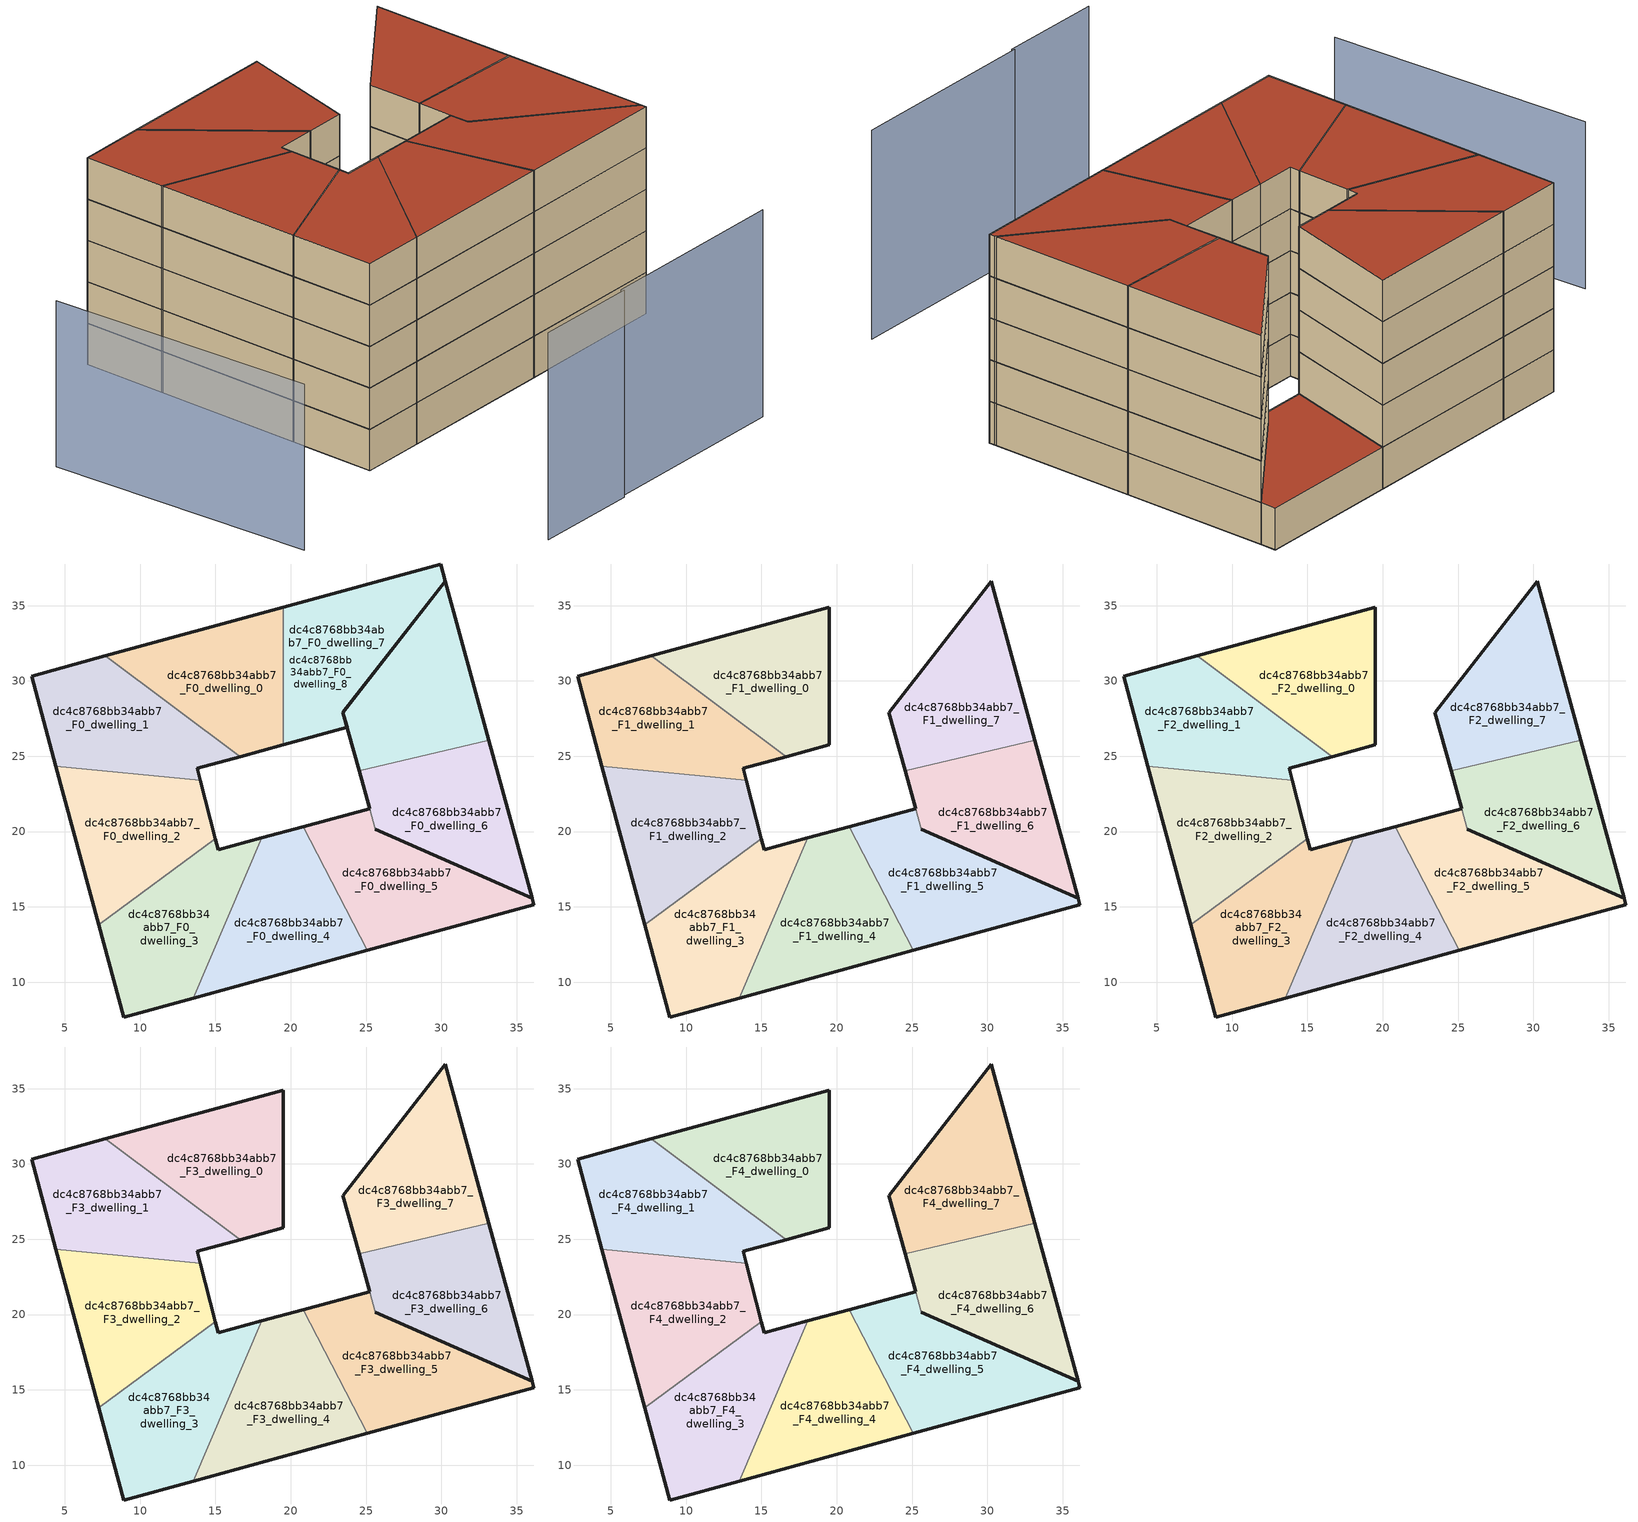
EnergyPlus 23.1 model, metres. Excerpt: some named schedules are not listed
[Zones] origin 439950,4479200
dc4c8768bb34abb7_F0_dwelling_0
 floor ground (EU_floor_Construction): 19.5,25.76 19.5,34.9 7.68,31.66 16.65,24.98 z0
 wall outside (EU_wall_Construction): 19.5,25.76 16.65,24.98 / 7.68,31.66 19.5,34.9 z0:3
 wall to dc4c8768bb34abb7_F0_dwelling_1 (EU_wall_Construction): 16.65,24.98 7.68,31.66 z0:3
 wall to dc4c8768bb34abb7_F0_dwelling_8 (EU_wall_Construction): 19.5,34.9 19.5,25.76 z0:3
dc4c8768bb34abb7_F0_dwelling_1
 floor ground (EU_floor_Construction): 16.65,24.98 7.68,31.66 2.79,30.33 4.41,24.35 14,23.4 13.8,24.2 z0
 wall outside (EU_wall_Construction): 16.65,24.98 13.8,24.2 14,23.4 / 4.41,24.35 2.79,30.33 7.68,31.66 z0:3
 wall to dc4c8768bb34abb7_F0_dwelling_2 (EU_wall_Construction): 14,23.4 4.41,24.35 z0:3
dc4c8768bb34abb7_F0_dwelling_2
 floor ground (EU_floor_Construction): 15,19.53 14,23.4 4.41,24.35 7.25,13.81 z0
 wall outside (EU_wall_Construction): 14,23.4 15,19.53 / 7.25,13.81 4.41,24.35 z0:3
 wall to dc4c8768bb34abb7_F0_dwelling_3 (EU_wall_Construction): 15,19.53 7.25,13.81 z0:3
dc4c8768bb34abb7_F0_dwelling_3
 floor ground (EU_floor_Construction): 13.51,8.95 18.09,19.58 15.19,18.79 15,19.53 7.25,13.81 8.91,7.69 z0
 wall outside (EU_wall_Construction): 15,19.53 15.19,18.79 18.09,19.58 / 13.51,8.95 8.91,7.69 7.25,13.81 z0:3
 wall to dc4c8768bb34abb7_F0_dwelling_4 (EU_wall_Construction): 18.09,19.58 13.51,8.95 z0:3
dc4c8768bb34abb7_F0_dwelling_4
 floor ground (EU_floor_Construction): 25.09,12.11 20.82,20.31 18.09,19.58 13.51,8.95 z0
 wall outside (EU_wall_Construction): 18.09,19.58 20.82,20.31 / 25.09,12.11 13.51,8.95 z0:3
 wall to dc4c8768bb34abb7_F0_dwelling_5 (EU_wall_Construction): 20.82,20.31 25.09,12.11 z0:3
dc4c8768bb34abb7_F0_dwelling_5
 floor ground (EU_floor_Construction): 36.15,15.14 36.03,15.58 25.62,20.16 25.25,21.51 20.82,20.31 25.09,12.11 z0
 wall outside (EU_wall_Construction): 20.82,20.31 25.25,21.51 / 25.62,20.16 36.03,15.58 36.15,15.14 25.09,12.11 z0:3
 wall to dc4c8768bb34abb7_F0_dwelling_6 (EU_wall_Construction): 25.25,21.51 25.62,20.16 z0:3
dc4c8768bb34abb7_F0_dwelling_6
 floor ground (EU_floor_Construction): 36.03,15.58 33.16,26.07 24.55,24.04 25.25,21.51 25.62,20.16 25.63,20.16 z0
 wall outside (EU_wall_Construction): 33.16,26.07 36.03,15.58 25.63,20.16 25.62,20.16 / 25.25,21.51 24.55,24.04 z0:3
 wall to dc4c8768bb34abb7_F0_dwelling_7 (EU_wall_Construction): 24.55,24.04 33.16,26.07 z0:3
dc4c8768bb34abb7_F0_dwelling_7
 floor ground (EU_floor_Construction): 23.75,26.93 23.47,27.93 30.28,36.63 29.97,37.77 19.5,34.9 19.5,25.76 z0; 33.16,26.07 30.28,36.63 23.47,27.93 24.55,24.04 z0
 wall outside (EU_wall_Construction): 24.55,24.04 23.47,27.93 30.28,36.63 33.16,26.07 z0:3
 roof outside (EU_floor_Construction): 29.97,37.77 30.28,36.63 23.47,27.93 23.75,26.93 19.5,25.76 19.5,34.9 z3
dc4c8768bb34abb7_F0_dwelling_8
 floor ground (EU_floor_Construction): 23.75,26.93 23.47,27.93 30.28,36.63 29.97,37.77 19.5,34.9 19.5,25.76 z0; 33.16,26.07 30.28,36.63 23.47,27.93 24.55,24.04 z0
 wall outside (EU_wall_Construction): 19.5,34.9 29.97,37.77 30.28,36.63 23.47,27.93 23.75,26.93 19.5,25.76 z0:3
 roof outside (EU_roof_Construction): 29.97,37.77 30.28,36.63 23.47,27.93 23.75,26.93 19.5,25.76 19.5,34.9 z3; 30.28,36.63 33.16,26.07 24.55,24.04 23.47,27.93 z3
dc4c8768bb34abb7_F1_dwelling_0
 floor to dc4c8768bb34abb7_F0_dwelling_0 (EU_floor_Construction): 19.5,25.76 19.5,34.9 7.68,31.66 16.65,24.98 z3
 wall outside (EU_wall_Construction): 7.68,31.66 19.5,34.9 19.5,25.76 16.65,24.98 z3:6
 wall to dc4c8768bb34abb7_F1_dwelling_1 (EU_wall_Construction): 16.65,24.98 7.68,31.66 z3:6
dc4c8768bb34abb7_F1_dwelling_1
 floor to dc4c8768bb34abb7_F0_dwelling_1 (EU_floor_Construction): 16.65,24.98 7.68,31.66 2.79,30.33 4.41,24.35 14,23.4 13.8,24.2 z3
 wall outside (EU_wall_Construction): 16.65,24.98 13.8,24.2 14,23.4 / 4.41,24.35 2.79,30.33 7.68,31.66 z3:6
 wall to dc4c8768bb34abb7_F1_dwelling_2 (EU_wall_Construction): 14,23.4 4.41,24.35 z3:6
dc4c8768bb34abb7_F1_dwelling_2
 floor to dc4c8768bb34abb7_F0_dwelling_2 (EU_floor_Construction): 15,19.53 14,23.4 4.41,24.35 7.25,13.81 z3
 wall outside (EU_wall_Construction): 14,23.4 15,19.53 / 7.25,13.81 4.41,24.35 z3:6
 wall to dc4c8768bb34abb7_F1_dwelling_3 (EU_wall_Construction): 15,19.53 7.25,13.81 z3:6
dc4c8768bb34abb7_F1_dwelling_3
 floor to dc4c8768bb34abb7_F0_dwelling_3 (EU_floor_Construction): 13.51,8.95 18.09,19.58 15.19,18.79 15,19.53 7.25,13.81 8.91,7.69 z3
 wall outside (EU_wall_Construction): 15,19.53 15.19,18.79 18.09,19.58 / 13.51,8.95 8.91,7.69 7.25,13.81 z3:6
 wall to dc4c8768bb34abb7_F1_dwelling_4 (EU_wall_Construction): 18.09,19.58 13.51,8.95 z3:6
dc4c8768bb34abb7_F1_dwelling_4
 floor to dc4c8768bb34abb7_F0_dwelling_4 (EU_floor_Construction): 25.09,12.11 20.82,20.31 18.09,19.58 13.51,8.95 z3
 wall outside (EU_wall_Construction): 18.09,19.58 20.82,20.31 / 25.09,12.11 13.51,8.95 z3:6
 wall to dc4c8768bb34abb7_F1_dwelling_5 (EU_wall_Construction): 20.82,20.31 25.09,12.11 z3:6
dc4c8768bb34abb7_F1_dwelling_5
 floor to dc4c8768bb34abb7_F0_dwelling_5 (EU_floor_Construction): 36.15,15.14 36.03,15.58 25.62,20.16 25.25,21.51 20.82,20.31 25.09,12.11 z3
 wall outside (EU_wall_Construction): 20.82,20.31 25.25,21.51 / 25.62,20.16 36.03,15.58 36.15,15.14 25.09,12.11 z3:6
 wall to dc4c8768bb34abb7_F1_dwelling_6 (EU_wall_Construction): 25.25,21.51 25.62,20.16 z3:6
dc4c8768bb34abb7_F1_dwelling_6
 floor to dc4c8768bb34abb7_F0_dwelling_6 (EU_floor_Construction): 36.03,15.58 33.16,26.07 24.55,24.04 25.25,21.51 25.62,20.16 25.63,20.16 z3
 wall outside (EU_wall_Construction): 33.16,26.07 36.03,15.58 25.63,20.16 25.62,20.16 / 25.25,21.51 24.55,24.04 z3:6
 wall to dc4c8768bb34abb7_F1_dwelling_7 (EU_wall_Construction): 24.55,24.04 33.16,26.07 z3:6
dc4c8768bb34abb7_F1_dwelling_7
 floor to dc4c8768bb34abb7_F0_dwelling_7 (EU_floor_Construction): 33.16,26.07 30.28,36.63 23.47,27.93 24.55,24.04 z3
 wall outside (EU_wall_Construction): 24.55,24.04 23.47,27.93 30.28,36.63 33.16,26.07 z3:6
dc4c8768bb34abb7_F2_dwelling_0
 floor to dc4c8768bb34abb7_F1_dwelling_0 (EU_floor_Construction): 19.5,25.76 19.5,34.9 7.68,31.66 16.65,24.98 z6
 wall outside (EU_wall_Construction): 7.68,31.66 19.5,34.9 19.5,25.76 16.65,24.98 z6:9
 wall to dc4c8768bb34abb7_F2_dwelling_1 (EU_wall_Construction): 16.65,24.98 7.68,31.66 z6:9
dc4c8768bb34abb7_F2_dwelling_1
 floor to dc4c8768bb34abb7_F1_dwelling_1 (EU_floor_Construction): 16.65,24.98 7.68,31.66 2.79,30.33 4.41,24.35 14,23.4 13.8,24.2 z6
 wall outside (EU_wall_Construction): 16.65,24.98 13.8,24.2 14,23.4 / 4.41,24.35 2.79,30.33 7.68,31.66 z6:9
 wall to dc4c8768bb34abb7_F2_dwelling_2 (EU_wall_Construction): 14,23.4 4.41,24.35 z6:9
dc4c8768bb34abb7_F2_dwelling_2
 floor to dc4c8768bb34abb7_F1_dwelling_2 (EU_floor_Construction): 15,19.53 14,23.4 4.41,24.35 7.25,13.81 z6
 wall outside (EU_wall_Construction): 14,23.4 15,19.53 / 7.25,13.81 4.41,24.35 z6:9
 wall to dc4c8768bb34abb7_F2_dwelling_3 (EU_wall_Construction): 15,19.53 7.25,13.81 z6:9
dc4c8768bb34abb7_F2_dwelling_3
 floor to dc4c8768bb34abb7_F1_dwelling_3 (EU_floor_Construction): 13.51,8.95 18.09,19.58 15.19,18.79 15,19.53 7.25,13.81 8.91,7.69 z6
 wall outside (EU_wall_Construction): 15,19.53 15.19,18.79 18.09,19.58 / 13.51,8.95 8.91,7.69 7.25,13.81 z6:9
 wall to dc4c8768bb34abb7_F2_dwelling_4 (EU_wall_Construction): 18.09,19.58 13.51,8.95 z6:9
dc4c8768bb34abb7_F2_dwelling_4
 floor to dc4c8768bb34abb7_F1_dwelling_4 (EU_floor_Construction): 25.09,12.11 20.82,20.31 18.09,19.58 13.51,8.95 z6
 wall outside (EU_wall_Construction): 18.09,19.58 20.82,20.31 / 25.09,12.11 13.51,8.95 z6:9
 wall to dc4c8768bb34abb7_F2_dwelling_5 (EU_wall_Construction): 20.82,20.31 25.09,12.11 z6:9
dc4c8768bb34abb7_F2_dwelling_5
 floor to dc4c8768bb34abb7_F1_dwelling_5 (EU_floor_Construction): 36.15,15.14 36.03,15.58 25.62,20.16 25.25,21.51 20.82,20.31 25.09,12.11 z6
 wall outside (EU_wall_Construction): 20.82,20.31 25.25,21.51 / 25.62,20.16 36.03,15.58 36.15,15.14 25.09,12.11 z6:9
 wall to dc4c8768bb34abb7_F2_dwelling_6 (EU_wall_Construction): 25.25,21.51 25.62,20.16 z6:9
dc4c8768bb34abb7_F2_dwelling_6
 floor to dc4c8768bb34abb7_F1_dwelling_6 (EU_floor_Construction): 36.03,15.58 33.16,26.07 24.55,24.04 25.25,21.51 25.62,20.16 25.63,20.16 z6
 wall outside (EU_wall_Construction): 33.16,26.07 36.03,15.58 25.63,20.16 25.62,20.16 / 25.25,21.51 24.55,24.04 z6:9
 wall to dc4c8768bb34abb7_F2_dwelling_7 (EU_wall_Construction): 24.55,24.04 33.16,26.07 z6:9
dc4c8768bb34abb7_F2_dwelling_7
 floor to dc4c8768bb34abb7_F1_dwelling_7 (EU_floor_Construction): 33.16,26.07 30.28,36.63 23.47,27.93 24.55,24.04 z6
 wall outside (EU_wall_Construction): 24.55,24.04 23.47,27.93 30.28,36.63 33.16,26.07 z6:9
dc4c8768bb34abb7_F3_dwelling_0
 floor to dc4c8768bb34abb7_F2_dwelling_0 (EU_floor_Construction): 19.5,25.76 19.5,34.9 7.68,31.66 16.65,24.98 z9
 wall outside (EU_wall_Construction): 7.68,31.66 19.5,34.9 19.5,25.76 16.65,24.98 z9:12
 wall to dc4c8768bb34abb7_F3_dwelling_1 (EU_wall_Construction): 16.65,24.98 7.68,31.66 z9:12
dc4c8768bb34abb7_F3_dwelling_1
 floor to dc4c8768bb34abb7_F2_dwelling_1 (EU_floor_Construction): 16.65,24.98 7.68,31.66 2.79,30.33 4.41,24.35 14,23.4 13.8,24.2 z9
 wall outside (EU_wall_Construction): 16.65,24.98 13.8,24.2 14,23.4 / 4.41,24.35 2.79,30.33 7.68,31.66 z9:12
 wall to dc4c8768bb34abb7_F3_dwelling_2 (EU_wall_Construction): 14,23.4 4.41,24.35 z9:12
dc4c8768bb34abb7_F3_dwelling_2
 floor to dc4c8768bb34abb7_F2_dwelling_2 (EU_floor_Construction): 15,19.53 14,23.4 4.41,24.35 7.25,13.81 z9
 wall outside (EU_wall_Construction): 14,23.4 15,19.53 / 7.25,13.81 4.41,24.35 z9:12
 wall to dc4c8768bb34abb7_F3_dwelling_3 (EU_wall_Construction): 15,19.53 7.25,13.81 z9:12
dc4c8768bb34abb7_F3_dwelling_3
 floor to dc4c8768bb34abb7_F2_dwelling_3 (EU_floor_Construction): 13.51,8.95 18.09,19.58 15.19,18.79 15,19.53 7.25,13.81 8.91,7.69 z9
 wall outside (EU_wall_Construction): 15,19.53 15.19,18.79 18.09,19.58 / 13.51,8.95 8.91,7.69 7.25,13.81 z9:12
 wall to dc4c8768bb34abb7_F3_dwelling_4 (EU_wall_Construction): 18.09,19.58 13.51,8.95 z9:12
dc4c8768bb34abb7_F3_dwelling_4
 floor to dc4c8768bb34abb7_F2_dwelling_4 (EU_floor_Construction): 25.09,12.11 20.82,20.31 18.09,19.58 13.51,8.95 z9
 wall outside (EU_wall_Construction): 18.09,19.58 20.82,20.31 / 25.09,12.11 13.51,8.95 z9:12
 wall to dc4c8768bb34abb7_F3_dwelling_5 (EU_wall_Construction): 20.82,20.31 25.09,12.11 z9:12
dc4c8768bb34abb7_F3_dwelling_5
 floor to dc4c8768bb34abb7_F2_dwelling_5 (EU_floor_Construction): 36.15,15.14 36.03,15.58 25.62,20.16 25.25,21.51 20.82,20.31 25.09,12.11 z9
 wall outside (EU_wall_Construction): 20.82,20.31 25.25,21.51 / 25.62,20.16 36.03,15.58 36.15,15.14 25.09,12.11 z9:12
 wall to dc4c8768bb34abb7_F3_dwelling_6 (EU_wall_Construction): 25.25,21.51 25.62,20.16 z9:12
dc4c8768bb34abb7_F3_dwelling_6
 floor to dc4c8768bb34abb7_F2_dwelling_6 (EU_floor_Construction): 36.03,15.58 33.16,26.07 24.55,24.04 25.25,21.51 25.62,20.16 25.63,20.16 z9
 wall outside (EU_wall_Construction): 33.16,26.07 36.03,15.58 25.63,20.16 25.62,20.16 / 25.25,21.51 24.55,24.04 z9:12
 wall to dc4c8768bb34abb7_F3_dwelling_7 (EU_wall_Construction): 24.55,24.04 33.16,26.07 z9:12
dc4c8768bb34abb7_F3_dwelling_7
 floor to dc4c8768bb34abb7_F2_dwelling_7 (EU_floor_Construction): 33.16,26.07 30.28,36.63 23.47,27.93 24.55,24.04 z9
 wall outside (EU_wall_Construction): 24.55,24.04 23.47,27.93 30.28,36.63 33.16,26.07 z9:12
dc4c8768bb34abb7_F4_dwelling_0
 floor to dc4c8768bb34abb7_F3_dwelling_0 (EU_floor_Construction): 19.5,25.76 19.5,34.9 7.68,31.66 16.65,24.98 z12
 wall outside (EU_wall_Construction): 7.68,31.66 19.5,34.9 19.5,25.76 16.65,24.98 z12:15
 wall to dc4c8768bb34abb7_F4_dwelling_1 (EU_wall_Construction): 16.65,24.98 7.68,31.66 z12:15
 roof outside (EU_roof_Construction): 19.5,34.9 19.5,25.76 16.65,24.98 7.68,31.66 z15
dc4c8768bb34abb7_F4_dwelling_1
 floor to dc4c8768bb34abb7_F3_dwelling_1 (EU_floor_Construction): 16.65,24.98 7.68,31.66 2.79,30.33 4.41,24.35 14,23.4 13.8,24.2 z12
 wall outside (EU_wall_Construction): 16.65,24.98 13.8,24.2 14,23.4 / 4.41,24.35 2.79,30.33 7.68,31.66 z12:15
 wall to dc4c8768bb34abb7_F4_dwelling_2 (EU_wall_Construction): 14,23.4 4.41,24.35 z12:15
 roof outside (EU_roof_Construction): 16.65,24.98 13.8,24.2 14,23.4 4.41,24.35 2.79,30.33 7.68,31.66 z15
dc4c8768bb34abb7_F4_dwelling_2
 floor to dc4c8768bb34abb7_F3_dwelling_2 (EU_floor_Construction): 15,19.53 14,23.4 4.41,24.35 7.25,13.81 z12
 wall outside (EU_wall_Construction): 14,23.4 15,19.53 / 7.25,13.81 4.41,24.35 z12:15
 wall to dc4c8768bb34abb7_F4_dwelling_3 (EU_wall_Construction): 15,19.53 7.25,13.81 z12:15
 roof outside (EU_roof_Construction): 14,23.4 15,19.53 7.25,13.81 4.41,24.35 z15
dc4c8768bb34abb7_F4_dwelling_3
 floor to dc4c8768bb34abb7_F3_dwelling_3 (EU_floor_Construction): 13.51,8.95 18.09,19.58 15.19,18.79 15,19.53 7.25,13.81 8.91,7.69 z12
 wall outside (EU_wall_Construction): 15,19.53 15.19,18.79 18.09,19.58 / 13.51,8.95 8.91,7.69 7.25,13.81 z12:15
 wall to dc4c8768bb34abb7_F4_dwelling_4 (EU_wall_Construction): 18.09,19.58 13.51,8.95 z12:15
 roof outside (EU_roof_Construction): 18.09,19.58 13.51,8.95 8.91,7.69 7.25,13.81 15,19.53 15.19,18.79 z15
dc4c8768bb34abb7_F4_dwelling_4
 floor to dc4c8768bb34abb7_F3_dwelling_4 (EU_floor_Construction): 25.09,12.11 20.82,20.31 18.09,19.58 13.51,8.95 z12
 wall outside (EU_wall_Construction): 18.09,19.58 20.82,20.31 / 25.09,12.11 13.51,8.95 z12:15
 wall to dc4c8768bb34abb7_F4_dwelling_5 (EU_wall_Construction): 20.82,20.31 25.09,12.11 z12:15
 roof outside (EU_roof_Construction): 20.82,20.31 25.09,12.11 13.51,8.95 18.09,19.58 z15
dc4c8768bb34abb7_F4_dwelling_5
 floor to dc4c8768bb34abb7_F3_dwelling_5 (EU_floor_Construction): 36.15,15.14 36.03,15.58 25.62,20.16 25.25,21.51 20.82,20.31 25.09,12.11 z12
 wall outside (EU_wall_Construction): 20.82,20.31 25.25,21.51 / 25.62,20.16 36.03,15.58 36.15,15.14 25.09,12.11 z12:15
 wall to dc4c8768bb34abb7_F4_dwelling_6 (EU_wall_Construction): 25.25,21.51 25.62,20.16 z12:15
 roof outside (EU_roof_Construction): 36.03,15.58 36.15,15.14 25.09,12.11 20.82,20.31 25.25,21.51 25.62,20.16 z15
dc4c8768bb34abb7_F4_dwelling_6
 floor to dc4c8768bb34abb7_F3_dwelling_6 (EU_floor_Construction): 36.03,15.58 33.16,26.07 24.55,24.04 25.25,21.51 25.62,20.16 25.63,20.16 z12
 wall outside (EU_wall_Construction): 33.16,26.07 36.03,15.58 25.63,20.16 25.62,20.16 / 25.25,21.51 24.55,24.04 z12:15
 wall to dc4c8768bb34abb7_F4_dwelling_7 (EU_wall_Construction): 24.55,24.04 33.16,26.07 z12:15
 roof outside (EU_roof_Construction): 33.16,26.07 36.03,15.58 25.63,20.16 25.62,20.16 25.25,21.51 24.55,24.04 z15
dc4c8768bb34abb7_F4_dwelling_7
 floor to dc4c8768bb34abb7_F3_dwelling_7 (EU_floor_Construction): 33.16,26.07 30.28,36.63 23.47,27.93 24.55,24.04 z12
 wall outside (EU_wall_Construction): 24.55,24.04 23.47,27.93 30.28,36.63 33.16,26.07 z12:15
 roof outside (EU_roof_Construction): 30.28,36.63 33.16,26.07 24.55,24.04 23.47,27.93 z15
shading: 12.62,-6.8 20.07,-4.83 / 19.94,-4.69 33.84,-0.92 z0:15; -7.12,19.95 -0.95,1.19 z0:12
[Building]
EU S2 Campaign: North Axis=0; Terrain=City; Solar Distribution=FullExterior
[Site:Location]
Madrid: Latitude=40.5; Longitude=-3.5; Time Zone=1; Elevation=609
[SizingPeriod:WeatherFileDays]
AnnualSizingPeriod: Begin Month=1; Begin Day of Month=1; End Month=12; End Day of Month=31; Day of Week for Start Day=Monday; Use Weather File Daylight Saving Period=No; Use Weather File Rain and Snow Indicators=No
[MATERIAL]
EU_InternalMass_Material: Roughness=MediumRough; Thickness=0.1; Conductivity=1; Density=1800; Specific Heat=900; Thermal Absorptance=0.9; Solar Absorptance=0.7; Visible Absorptance=0.7
[MATERIAL:NOMASS] Roughness=MediumRough; Thermal Absorptance=0.9; Solar Absorptance=0.7; Visible Absorptance=0.7
Name | Thermal Resistance
EU_wall_NoMass | 0.609216
EU_roof_NoMass | 0.513268
EU_floor_NoMass | 0.568163
[CONSTRUCTION]
EU_wall_Construction: EU_wall_NoMass
EU_roof_Construction: EU_roof_NoMass
EU_floor_Construction: EU_floor_NoMass
EU_InternalMass_Construction: EU_InternalMass_Material
[ZONE] Type=1; Multiplier=1; Ceiling Height=autocalculate; Floor Area=autocalculate; Part of Total Floor Area=Yes
Name | Volume
dc4c8768bb34abb7_F0_dwelling_0; dc4c8768bb34abb7_F1_dwelling_0; dc4c8768bb34abb7_F2_dwelling_0; dc4c8768bb34abb7_F3_dwelling_0; dc4c8768bb34abb7_F4_dwelling_0 | 201.196
dc4c8768bb34abb7_F0_dwelling_1; dc4c8768bb34abb7_F1_dwelling_1; dc4c8768bb34abb7_F2_dwelling_1; dc4c8768bb34abb7_F3_dwelling_1; dc4c8768bb34abb7_F4_dwelling_1 | 201.17
dc4c8768bb34abb7_F0_dwelling_2; dc4c8768bb34abb7_F1_dwelling_2; dc4c8768bb34abb7_F2_dwelling_2; dc4c8768bb34abb7_F3_dwelling_2; dc4c8768bb34abb7_F4_dwelling_2 | 201.203
dc4c8768bb34abb7_F0_dwelling_3 | 201.179
dc4c8768bb34abb7_F1_dwelling_3; dc4c8768bb34abb7_F2_dwelling_3; dc4c8768bb34abb7_F3_dwelling_3; dc4c8768bb34abb7_F4_dwelling_3 | 201.18
dc4c8768bb34abb7_F0_dwelling_4; dc4c8768bb34abb7_F1_dwelling_4; dc4c8768bb34abb7_F2_dwelling_4; dc4c8768bb34abb7_F3_dwelling_4; dc4c8768bb34abb7_F4_dwelling_4 | 201.173
dc4c8768bb34abb7_F0_dwelling_5; dc4c8768bb34abb7_F1_dwelling_5; dc4c8768bb34abb7_F2_dwelling_5; dc4c8768bb34abb7_F3_dwelling_5; dc4c8768bb34abb7_F4_dwelling_5 | 204.838
dc4c8768bb34abb7_F0_dwelling_6 | 197.553
dc4c8768bb34abb7_F1_dwelling_6; dc4c8768bb34abb7_F2_dwelling_6; dc4c8768bb34abb7_F3_dwelling_6; dc4c8768bb34abb7_F4_dwelling_6 | 197.552
dc4c8768bb34abb7_F0_dwelling_7; dc4c8768bb34abb7_F0_dwelling_8 | 402.376
dc4c8768bb34abb7_F1_dwelling_7; dc4c8768bb34abb7_F2_dwelling_7; dc4c8768bb34abb7_F3_dwelling_7; dc4c8768bb34abb7_F4_dwelling_7 | 198.998
[INTERNALMASS] Construction=EU_InternalMass_Construction
Name | Zone or ZoneList | Surface Area
dc4c8768bb34abb7_F0_dwelling_0_EU_InternalMass | dc4c8768bb34abb7_F0_dwelling_0 | 67.0652
dc4c8768bb34abb7_F0_dwelling_1_EU_InternalMass | dc4c8768bb34abb7_F0_dwelling_1 | 67.0565
dc4c8768bb34abb7_F0_dwelling_2_EU_InternalMass | dc4c8768bb34abb7_F0_dwelling_2 | 67.0677
dc4c8768bb34abb7_F0_dwelling_3_EU_InternalMass | dc4c8768bb34abb7_F0_dwelling_3 | 67.06
dc4c8768bb34abb7_F0_dwelling_4_EU_InternalMass | dc4c8768bb34abb7_F0_dwelling_4 | 67.0576
dc4c8768bb34abb7_F0_dwelling_5_EU_InternalMass | dc4c8768bb34abb7_F0_dwelling_5 | 68.2787
dc4c8768bb34abb7_F0_dwelling_6_EU_InternalMass | dc4c8768bb34abb7_F0_dwelling_6 | 65.8509
dc4c8768bb34abb7_F0_dwelling_7_EU_InternalMass | dc4c8768bb34abb7_F0_dwelling_7 | 66.3322
dc4c8768bb34abb7_F0_dwelling_8_EU_InternalMass | dc4c8768bb34abb7_F0_dwelling_8 | 67.7941
dc4c8768bb34abb7_F1_dwelling_0_EU_InternalMass | dc4c8768bb34abb7_F1_dwelling_0 | 75.4452
dc4c8768bb34abb7_F1_dwelling_1_EU_InternalMass | dc4c8768bb34abb7_F1_dwelling_1 | 75.448
dc4c8768bb34abb7_F1_dwelling_2_EU_InternalMass | dc4c8768bb34abb7_F1_dwelling_2 | 75.4437
dc4c8768bb34abb7_F1_dwelling_3_EU_InternalMass | dc4c8768bb34abb7_F1_dwelling_3 | 75.4461
dc4c8768bb34abb7_F1_dwelling_4_EU_InternalMass | dc4c8768bb34abb7_F1_dwelling_4 | 75.4501
dc4c8768bb34abb7_F1_dwelling_5_EU_InternalMass | dc4c8768bb34abb7_F1_dwelling_5 | 75.4452
dc4c8768bb34abb7_F1_dwelling_6_EU_InternalMass | dc4c8768bb34abb7_F1_dwelling_6 | 75.4405
dc4c8768bb34abb7_F1_dwelling_7_EU_InternalMass | dc4c8768bb34abb7_F1_dwelling_7 | 75.4493
dc4c8768bb34abb7_F2_dwelling_0_EU_InternalMass | dc4c8768bb34abb7_F2_dwelling_0 | 75.4452
dc4c8768bb34abb7_F2_dwelling_1_EU_InternalMass | dc4c8768bb34abb7_F2_dwelling_1 | 75.448
dc4c8768bb34abb7_F2_dwelling_2_EU_InternalMass | dc4c8768bb34abb7_F2_dwelling_2 | 75.4437
dc4c8768bb34abb7_F2_dwelling_3_EU_InternalMass | dc4c8768bb34abb7_F2_dwelling_3 | 75.4461
dc4c8768bb34abb7_F2_dwelling_4_EU_InternalMass | dc4c8768bb34abb7_F2_dwelling_4 | 75.4501
dc4c8768bb34abb7_F2_dwelling_5_EU_InternalMass | dc4c8768bb34abb7_F2_dwelling_5 | 75.4452
dc4c8768bb34abb7_F2_dwelling_6_EU_InternalMass | dc4c8768bb34abb7_F2_dwelling_6 | 75.4405
dc4c8768bb34abb7_F2_dwelling_7_EU_InternalMass | dc4c8768bb34abb7_F2_dwelling_7 | 75.4493
dc4c8768bb34abb7_F3_dwelling_0_EU_InternalMass | dc4c8768bb34abb7_F3_dwelling_0 | 75.4452
dc4c8768bb34abb7_F3_dwelling_1_EU_InternalMass | dc4c8768bb34abb7_F3_dwelling_1 | 75.448
dc4c8768bb34abb7_F3_dwelling_2_EU_InternalMass | dc4c8768bb34abb7_F3_dwelling_2 | 75.4437
dc4c8768bb34abb7_F3_dwelling_3_EU_InternalMass | dc4c8768bb34abb7_F3_dwelling_3 | 75.4461
dc4c8768bb34abb7_F3_dwelling_4_EU_InternalMass | dc4c8768bb34abb7_F3_dwelling_4 | 75.4501
dc4c8768bb34abb7_F3_dwelling_5_EU_InternalMass | dc4c8768bb34abb7_F3_dwelling_5 | 75.4452
dc4c8768bb34abb7_F3_dwelling_6_EU_InternalMass | dc4c8768bb34abb7_F3_dwelling_6 | 75.4405
dc4c8768bb34abb7_F3_dwelling_7_EU_InternalMass | dc4c8768bb34abb7_F3_dwelling_7 | 75.4493
dc4c8768bb34abb7_F4_dwelling_0_EU_InternalMass | dc4c8768bb34abb7_F4_dwelling_0 | 75.4452
dc4c8768bb34abb7_F4_dwelling_1_EU_InternalMass | dc4c8768bb34abb7_F4_dwelling_1 | 75.448
dc4c8768bb34abb7_F4_dwelling_2_EU_InternalMass | dc4c8768bb34abb7_F4_dwelling_2 | 75.4437
dc4c8768bb34abb7_F4_dwelling_3_EU_InternalMass | dc4c8768bb34abb7_F4_dwelling_3 | 75.4461
dc4c8768bb34abb7_F4_dwelling_4_EU_InternalMass | dc4c8768bb34abb7_F4_dwelling_4 | 75.4501
dc4c8768bb34abb7_F4_dwelling_5_EU_InternalMass | dc4c8768bb34abb7_F4_dwelling_5 | 75.4452
dc4c8768bb34abb7_F4_dwelling_6_EU_InternalMass | dc4c8768bb34abb7_F4_dwelling_6 | 75.4405
dc4c8768bb34abb7_F4_dwelling_7_EU_InternalMass | dc4c8768bb34abb7_F4_dwelling_7 | 75.4493
[OTHEREQUIPMENT] Fuel Type=Electricity; Design Level Calculation Method=Watts/Area; Power per Zone Floor Area=1; Fraction Latent=0; Fraction Radiant=0; Fraction Lost=0; Carbon Dioxide Generation Rate=0; EndUse Subcategory=EU_Step8_InternalGains
Name | Zone or ZoneList or Space or SpaceList | Schedule
EU_Step8_InternalGain_dc4c8768bb34abb7_F0_dwelling_0_f000 | dc4c8768bb34abb7_F0_dwelling_0 | EU_Step8_GainSchedule_dc4c8768bb34abb7_F0_dwelling_0_f000
EU_Step8_InternalGain_dc4c8768bb34abb7_F0_dwelling_1_f000 | dc4c8768bb34abb7_F0_dwelling_1 | EU_Step8_GainSchedule_dc4c8768bb34abb7_F0_dwelling_1_f000
EU_Step8_InternalGain_dc4c8768bb34abb7_F0_dwelling_2_f000 | dc4c8768bb34abb7_F0_dwelling_2 | EU_Step8_GainSchedule_dc4c8768bb34abb7_F0_dwelling_2_f000
EU_Step8_InternalGain_dc4c8768bb34abb7_F0_dwelling_3_f000 | dc4c8768bb34abb7_F0_dwelling_3 | EU_Step8_GainSchedule_dc4c8768bb34abb7_F0_dwelling_3_f000
EU_Step8_InternalGain_dc4c8768bb34abb7_F0_dwelling_4_f000 | dc4c8768bb34abb7_F0_dwelling_4 | EU_Step8_GainSchedule_dc4c8768bb34abb7_F0_dwelling_4_f000
EU_Step8_InternalGain_dc4c8768bb34abb7_F0_dwelling_5_f000 | dc4c8768bb34abb7_F0_dwelling_5 | EU_Step8_GainSchedule_dc4c8768bb34abb7_F0_dwelling_5_f000
EU_Step8_InternalGain_dc4c8768bb34abb7_F0_dwelling_6_f000 | dc4c8768bb34abb7_F0_dwelling_6 | EU_Step8_GainSchedule_dc4c8768bb34abb7_F0_dwelling_6_f000
EU_Step8_InternalGain_dc4c8768bb34abb7_F0_dwelling_7_f000 | dc4c8768bb34abb7_F0_dwelling_7 | EU_Step8_GainSchedule_dc4c8768bb34abb7_F0_dwelling_7_f000
EU_Step8_InternalGain_dc4c8768bb34abb7_F0_dwelling_8_f000 | dc4c8768bb34abb7_F0_dwelling_8 | EU_Step8_GainSchedule_dc4c8768bb34abb7_F0_dwelling_8_f000
EU_Step8_InternalGain_dc4c8768bb34abb7_F1_dwelling_0_f000 | dc4c8768bb34abb7_F1_dwelling_0 | EU_Step8_GainSchedule_dc4c8768bb34abb7_F1_dwelling_0_f000
EU_Step8_InternalGain_dc4c8768bb34abb7_F1_dwelling_1_f000 | dc4c8768bb34abb7_F1_dwelling_1 | EU_Step8_GainSchedule_dc4c8768bb34abb7_F1_dwelling_1_f000
EU_Step8_InternalGain_dc4c8768bb34abb7_F1_dwelling_2_f000 | dc4c8768bb34abb7_F1_dwelling_2 | EU_Step8_GainSchedule_dc4c8768bb34abb7_F1_dwelling_2_f000
EU_Step8_InternalGain_dc4c8768bb34abb7_F1_dwelling_3_f000 | dc4c8768bb34abb7_F1_dwelling_3 | EU_Step8_GainSchedule_dc4c8768bb34abb7_F1_dwelling_3_f000
EU_Step8_InternalGain_dc4c8768bb34abb7_F1_dwelling_4_f000 | dc4c8768bb34abb7_F1_dwelling_4 | EU_Step8_GainSchedule_dc4c8768bb34abb7_F1_dwelling_4_f000
EU_Step8_InternalGain_dc4c8768bb34abb7_F1_dwelling_5_f000 | dc4c8768bb34abb7_F1_dwelling_5 | EU_Step8_GainSchedule_dc4c8768bb34abb7_F1_dwelling_5_f000
EU_Step8_InternalGain_dc4c8768bb34abb7_F1_dwelling_6_f000 | dc4c8768bb34abb7_F1_dwelling_6 | EU_Step8_GainSchedule_dc4c8768bb34abb7_F1_dwelling_6_f000
EU_Step8_InternalGain_dc4c8768bb34abb7_F1_dwelling_7_f000 | dc4c8768bb34abb7_F1_dwelling_7 | EU_Step8_GainSchedule_dc4c8768bb34abb7_F1_dwelling_7_f000
EU_Step8_InternalGain_dc4c8768bb34abb7_F2_dwelling_0_f000 | dc4c8768bb34abb7_F2_dwelling_0 | EU_Step8_GainSchedule_dc4c8768bb34abb7_F2_dwelling_0_f000
EU_Step8_InternalGain_dc4c8768bb34abb7_F2_dwelling_1_f000 | dc4c8768bb34abb7_F2_dwelling_1 | EU_Step8_GainSchedule_dc4c8768bb34abb7_F2_dwelling_1_f000
EU_Step8_InternalGain_dc4c8768bb34abb7_F2_dwelling_2_f000 | dc4c8768bb34abb7_F2_dwelling_2 | EU_Step8_GainSchedule_dc4c8768bb34abb7_F2_dwelling_2_f000
EU_Step8_InternalGain_dc4c8768bb34abb7_F2_dwelling_3_f000 | dc4c8768bb34abb7_F2_dwelling_3 | EU_Step8_GainSchedule_dc4c8768bb34abb7_F2_dwelling_3_f000
EU_Step8_InternalGain_dc4c8768bb34abb7_F2_dwelling_4_f000 | dc4c8768bb34abb7_F2_dwelling_4 | EU_Step8_GainSchedule_dc4c8768bb34abb7_F2_dwelling_4_f000
EU_Step8_InternalGain_dc4c8768bb34abb7_F2_dwelling_5_f000 | dc4c8768bb34abb7_F2_dwelling_5 | EU_Step8_GainSchedule_dc4c8768bb34abb7_F2_dwelling_5_f000
EU_Step8_InternalGain_dc4c8768bb34abb7_F2_dwelling_6_f000 | dc4c8768bb34abb7_F2_dwelling_6 | EU_Step8_GainSchedule_dc4c8768bb34abb7_F2_dwelling_6_f000
EU_Step8_InternalGain_dc4c8768bb34abb7_F2_dwelling_7_f000 | dc4c8768bb34abb7_F2_dwelling_7 | EU_Step8_GainSchedule_dc4c8768bb34abb7_F2_dwelling_7_f000
EU_Step8_InternalGain_dc4c8768bb34abb7_F3_dwelling_0_f000 | dc4c8768bb34abb7_F3_dwelling_0 | EU_Step8_GainSchedule_dc4c8768bb34abb7_F3_dwelling_0_f000
EU_Step8_InternalGain_dc4c8768bb34abb7_F3_dwelling_1_f000 | dc4c8768bb34abb7_F3_dwelling_1 | EU_Step8_GainSchedule_dc4c8768bb34abb7_F3_dwelling_1_f000
EU_Step8_InternalGain_dc4c8768bb34abb7_F3_dwelling_2_f000 | dc4c8768bb34abb7_F3_dwelling_2 | EU_Step8_GainSchedule_dc4c8768bb34abb7_F3_dwelling_2_f000
EU_Step8_InternalGain_dc4c8768bb34abb7_F3_dwelling_3_f000 | dc4c8768bb34abb7_F3_dwelling_3 | EU_Step8_GainSchedule_dc4c8768bb34abb7_F3_dwelling_3_f000
EU_Step8_InternalGain_dc4c8768bb34abb7_F3_dwelling_4_f000 | dc4c8768bb34abb7_F3_dwelling_4 | EU_Step8_GainSchedule_dc4c8768bb34abb7_F3_dwelling_4_f000
EU_Step8_InternalGain_dc4c8768bb34abb7_F3_dwelling_5_f000 | dc4c8768bb34abb7_F3_dwelling_5 | EU_Step8_GainSchedule_dc4c8768bb34abb7_F3_dwelling_5_f000
EU_Step8_InternalGain_dc4c8768bb34abb7_F3_dwelling_6_f000 | dc4c8768bb34abb7_F3_dwelling_6 | EU_Step8_GainSchedule_dc4c8768bb34abb7_F3_dwelling_6_f000
EU_Step8_InternalGain_dc4c8768bb34abb7_F3_dwelling_7_f000 | dc4c8768bb34abb7_F3_dwelling_7 | EU_Step8_GainSchedule_dc4c8768bb34abb7_F3_dwelling_7_f000
EU_Step8_InternalGain_dc4c8768bb34abb7_F4_dwelling_0_f000 | dc4c8768bb34abb7_F4_dwelling_0 | EU_Step8_GainSchedule_dc4c8768bb34abb7_F4_dwelling_0_f000
EU_Step8_InternalGain_dc4c8768bb34abb7_F4_dwelling_1_f000 | dc4c8768bb34abb7_F4_dwelling_1 | EU_Step8_GainSchedule_dc4c8768bb34abb7_F4_dwelling_1_f000
EU_Step8_InternalGain_dc4c8768bb34abb7_F4_dwelling_2_f000 | dc4c8768bb34abb7_F4_dwelling_2 | EU_Step8_GainSchedule_dc4c8768bb34abb7_F4_dwelling_2_f000
EU_Step8_InternalGain_dc4c8768bb34abb7_F4_dwelling_3_f000 | dc4c8768bb34abb7_F4_dwelling_3 | EU_Step8_GainSchedule_dc4c8768bb34abb7_F4_dwelling_3_f000
EU_Step8_InternalGain_dc4c8768bb34abb7_F4_dwelling_4_f000 | dc4c8768bb34abb7_F4_dwelling_4 | EU_Step8_GainSchedule_dc4c8768bb34abb7_F4_dwelling_4_f000
EU_Step8_InternalGain_dc4c8768bb34abb7_F4_dwelling_5_f000 | dc4c8768bb34abb7_F4_dwelling_5 | EU_Step8_GainSchedule_dc4c8768bb34abb7_F4_dwelling_5_f000
EU_Step8_InternalGain_dc4c8768bb34abb7_F4_dwelling_6_f000 | dc4c8768bb34abb7_F4_dwelling_6 | EU_Step8_GainSchedule_dc4c8768bb34abb7_F4_dwelling_6_f000
EU_Step8_InternalGain_dc4c8768bb34abb7_F4_dwelling_7_f000 | dc4c8768bb34abb7_F4_dwelling_7 | EU_Step8_GainSchedule_dc4c8768bb34abb7_F4_dwelling_7_f000
[ZONEVENTILATION:DESIGNFLOWRATE] Schedule=EU_AlwaysOn; Design Flow Rate Calculation Method=AirChanges/Hour; Air Changes per Hour=0.752966; Ventilation Type=Natural; Fan Pressure Rise=0; Fan Total Efficiency=1; Constant Term Coefficient=1; Temperature Term Coefficient=0; Velocity Term Coefficient=0; Velocity Squared Term Coefficient=0; Minimum Indoor Temperature=-100; Maximum Indoor Temperature=100; Delta Temperature=-100; Minimum Outdoor Temperature=-100; Maximum Outdoor Temperature=100; Maximum Wind Speed=40
Name | Zone or ZoneList or Space or SpaceList
EU_ConstantAir_dc4c8768bb34abb7_F0_dwelling_0 | dc4c8768bb34abb7_F0_dwelling_0
EU_ConstantAir_dc4c8768bb34abb7_F0_dwelling_1 | dc4c8768bb34abb7_F0_dwelling_1
EU_ConstantAir_dc4c8768bb34abb7_F0_dwelling_2 | dc4c8768bb34abb7_F0_dwelling_2
EU_ConstantAir_dc4c8768bb34abb7_F0_dwelling_3 | dc4c8768bb34abb7_F0_dwelling_3
EU_ConstantAir_dc4c8768bb34abb7_F0_dwelling_4 | dc4c8768bb34abb7_F0_dwelling_4
EU_ConstantAir_dc4c8768bb34abb7_F0_dwelling_5 | dc4c8768bb34abb7_F0_dwelling_5
EU_ConstantAir_dc4c8768bb34abb7_F0_dwelling_6 | dc4c8768bb34abb7_F0_dwelling_6
EU_ConstantAir_dc4c8768bb34abb7_F0_dwelling_7 | dc4c8768bb34abb7_F0_dwelling_7
EU_ConstantAir_dc4c8768bb34abb7_F0_dwelling_8 | dc4c8768bb34abb7_F0_dwelling_8
EU_ConstantAir_dc4c8768bb34abb7_F1_dwelling_0 | dc4c8768bb34abb7_F1_dwelling_0
EU_ConstantAir_dc4c8768bb34abb7_F1_dwelling_1 | dc4c8768bb34abb7_F1_dwelling_1
EU_ConstantAir_dc4c8768bb34abb7_F1_dwelling_2 | dc4c8768bb34abb7_F1_dwelling_2
EU_ConstantAir_dc4c8768bb34abb7_F1_dwelling_3 | dc4c8768bb34abb7_F1_dwelling_3
EU_ConstantAir_dc4c8768bb34abb7_F1_dwelling_4 | dc4c8768bb34abb7_F1_dwelling_4
EU_ConstantAir_dc4c8768bb34abb7_F1_dwelling_5 | dc4c8768bb34abb7_F1_dwelling_5
EU_ConstantAir_dc4c8768bb34abb7_F1_dwelling_6 | dc4c8768bb34abb7_F1_dwelling_6
EU_ConstantAir_dc4c8768bb34abb7_F1_dwelling_7 | dc4c8768bb34abb7_F1_dwelling_7
EU_ConstantAir_dc4c8768bb34abb7_F2_dwelling_0 | dc4c8768bb34abb7_F2_dwelling_0
EU_ConstantAir_dc4c8768bb34abb7_F2_dwelling_1 | dc4c8768bb34abb7_F2_dwelling_1
EU_ConstantAir_dc4c8768bb34abb7_F2_dwelling_2 | dc4c8768bb34abb7_F2_dwelling_2
EU_ConstantAir_dc4c8768bb34abb7_F2_dwelling_3 | dc4c8768bb34abb7_F2_dwelling_3
EU_ConstantAir_dc4c8768bb34abb7_F2_dwelling_4 | dc4c8768bb34abb7_F2_dwelling_4
EU_ConstantAir_dc4c8768bb34abb7_F2_dwelling_5 | dc4c8768bb34abb7_F2_dwelling_5
EU_ConstantAir_dc4c8768bb34abb7_F2_dwelling_6 | dc4c8768bb34abb7_F2_dwelling_6
EU_ConstantAir_dc4c8768bb34abb7_F2_dwelling_7 | dc4c8768bb34abb7_F2_dwelling_7
EU_ConstantAir_dc4c8768bb34abb7_F3_dwelling_0 | dc4c8768bb34abb7_F3_dwelling_0
EU_ConstantAir_dc4c8768bb34abb7_F3_dwelling_1 | dc4c8768bb34abb7_F3_dwelling_1
EU_ConstantAir_dc4c8768bb34abb7_F3_dwelling_2 | dc4c8768bb34abb7_F3_dwelling_2
EU_ConstantAir_dc4c8768bb34abb7_F3_dwelling_3 | dc4c8768bb34abb7_F3_dwelling_3
EU_ConstantAir_dc4c8768bb34abb7_F3_dwelling_4 | dc4c8768bb34abb7_F3_dwelling_4
EU_ConstantAir_dc4c8768bb34abb7_F3_dwelling_5 | dc4c8768bb34abb7_F3_dwelling_5
EU_ConstantAir_dc4c8768bb34abb7_F3_dwelling_6 | dc4c8768bb34abb7_F3_dwelling_6
EU_ConstantAir_dc4c8768bb34abb7_F3_dwelling_7 | dc4c8768bb34abb7_F3_dwelling_7
EU_ConstantAir_dc4c8768bb34abb7_F4_dwelling_0 | dc4c8768bb34abb7_F4_dwelling_0
EU_ConstantAir_dc4c8768bb34abb7_F4_dwelling_1 | dc4c8768bb34abb7_F4_dwelling_1
EU_ConstantAir_dc4c8768bb34abb7_F4_dwelling_2 | dc4c8768bb34abb7_F4_dwelling_2
EU_ConstantAir_dc4c8768bb34abb7_F4_dwelling_3 | dc4c8768bb34abb7_F4_dwelling_3
EU_ConstantAir_dc4c8768bb34abb7_F4_dwelling_4 | dc4c8768bb34abb7_F4_dwelling_4
EU_ConstantAir_dc4c8768bb34abb7_F4_dwelling_5 | dc4c8768bb34abb7_F4_dwelling_5
EU_ConstantAir_dc4c8768bb34abb7_F4_dwelling_6 | dc4c8768bb34abb7_F4_dwelling_6
EU_ConstantAir_dc4c8768bb34abb7_F4_dwelling_7 | dc4c8768bb34abb7_F4_dwelling_7
[HVACTEMPLATE:ZONE:IDEALLOADSAIRSYSTEM] System Availability Schedule=EU_AlwaysOn; Maximum Heating Supply Air Temperature=50; Minimum Cooling Supply Air Temperature=13; Maximum Heating Supply Air Humidity Ratio=0.0156; Minimum Cooling Supply Air Humidity Ratio=0.0077; Heating Limit=NoLimit; Cooling Limit=NoLimit; Heating Availability Schedule=EU_AlwaysOn; Cooling Availability Schedule=EU_CoolingOff; Dehumidification Control Type=ConstantSensibleHeatRatio; Cooling Sensible Heat Ratio=0.7; Dehumidification Setpoint=60; Humidification Control Type=None; Humidification Setpoint=30; Outdoor Air Method=None; Outdoor Air Flow Rate per Person=0.00944; Outdoor Air Flow Rate per Zone Floor Area=0; Outdoor Air Flow Rate per Zone=0; Demand Controlled Ventilation Type=None; Outdoor Air Economizer Type=NoEconomizer; Heat Recovery Type=None; Sensible Heat Recovery Effectiveness=0.7; Latent Heat Recovery Effectiveness=0.65
Name | Template Thermostat
dc4c8768bb34abb7_F0_dwelling_0 | EU_HeatOnly_dc4c8768bb34abb7_F0_dwelling_0
dc4c8768bb34abb7_F0_dwelling_1 | EU_HeatOnly_dc4c8768bb34abb7_F0_dwelling_1
dc4c8768bb34abb7_F0_dwelling_2 | EU_HeatOnly_dc4c8768bb34abb7_F0_dwelling_2
dc4c8768bb34abb7_F0_dwelling_3 | EU_HeatOnly_dc4c8768bb34abb7_F0_dwelling_3
dc4c8768bb34abb7_F0_dwelling_4 | EU_HeatOnly_dc4c8768bb34abb7_F0_dwelling_4
dc4c8768bb34abb7_F0_dwelling_5 | EU_HeatOnly_dc4c8768bb34abb7_F0_dwelling_5
dc4c8768bb34abb7_F0_dwelling_6 | EU_HeatOnly_dc4c8768bb34abb7_F0_dwelling_6
dc4c8768bb34abb7_F0_dwelling_7 | EU_HeatOnly_dc4c8768bb34abb7_F0_dwelling_7
dc4c8768bb34abb7_F0_dwelling_8 | EU_HeatOnly_dc4c8768bb34abb7_F0_dwelling_8
dc4c8768bb34abb7_F1_dwelling_0 | EU_HeatOnly_dc4c8768bb34abb7_F1_dwelling_0
dc4c8768bb34abb7_F1_dwelling_1 | EU_HeatOnly_dc4c8768bb34abb7_F1_dwelling_1
dc4c8768bb34abb7_F1_dwelling_2 | EU_HeatOnly_dc4c8768bb34abb7_F1_dwelling_2
dc4c8768bb34abb7_F1_dwelling_3 | EU_HeatOnly_dc4c8768bb34abb7_F1_dwelling_3
dc4c8768bb34abb7_F1_dwelling_4 | EU_HeatOnly_dc4c8768bb34abb7_F1_dwelling_4
dc4c8768bb34abb7_F1_dwelling_5 | EU_HeatOnly_dc4c8768bb34abb7_F1_dwelling_5
dc4c8768bb34abb7_F1_dwelling_6 | EU_HeatOnly_dc4c8768bb34abb7_F1_dwelling_6
dc4c8768bb34abb7_F1_dwelling_7 | EU_HeatOnly_dc4c8768bb34abb7_F1_dwelling_7
dc4c8768bb34abb7_F2_dwelling_0 | EU_HeatOnly_dc4c8768bb34abb7_F2_dwelling_0
dc4c8768bb34abb7_F2_dwelling_1 | EU_HeatOnly_dc4c8768bb34abb7_F2_dwelling_1
dc4c8768bb34abb7_F2_dwelling_2 | EU_HeatOnly_dc4c8768bb34abb7_F2_dwelling_2
dc4c8768bb34abb7_F2_dwelling_3 | EU_HeatOnly_dc4c8768bb34abb7_F2_dwelling_3
dc4c8768bb34abb7_F2_dwelling_4 | EU_HeatOnly_dc4c8768bb34abb7_F2_dwelling_4
dc4c8768bb34abb7_F2_dwelling_5 | EU_HeatOnly_dc4c8768bb34abb7_F2_dwelling_5
dc4c8768bb34abb7_F2_dwelling_6 | EU_HeatOnly_dc4c8768bb34abb7_F2_dwelling_6
dc4c8768bb34abb7_F2_dwelling_7 | EU_HeatOnly_dc4c8768bb34abb7_F2_dwelling_7
dc4c8768bb34abb7_F3_dwelling_0 | EU_HeatOnly_dc4c8768bb34abb7_F3_dwelling_0
dc4c8768bb34abb7_F3_dwelling_1 | EU_HeatOnly_dc4c8768bb34abb7_F3_dwelling_1
dc4c8768bb34abb7_F3_dwelling_2 | EU_HeatOnly_dc4c8768bb34abb7_F3_dwelling_2
dc4c8768bb34abb7_F3_dwelling_3 | EU_HeatOnly_dc4c8768bb34abb7_F3_dwelling_3
dc4c8768bb34abb7_F3_dwelling_4 | EU_HeatOnly_dc4c8768bb34abb7_F3_dwelling_4
dc4c8768bb34abb7_F3_dwelling_5 | EU_HeatOnly_dc4c8768bb34abb7_F3_dwelling_5
dc4c8768bb34abb7_F3_dwelling_6 | EU_HeatOnly_dc4c8768bb34abb7_F3_dwelling_6
dc4c8768bb34abb7_F3_dwelling_7 | EU_HeatOnly_dc4c8768bb34abb7_F3_dwelling_7
dc4c8768bb34abb7_F4_dwelling_0 | EU_HeatOnly_dc4c8768bb34abb7_F4_dwelling_0
dc4c8768bb34abb7_F4_dwelling_1 | EU_HeatOnly_dc4c8768bb34abb7_F4_dwelling_1
dc4c8768bb34abb7_F4_dwelling_2 | EU_HeatOnly_dc4c8768bb34abb7_F4_dwelling_2
dc4c8768bb34abb7_F4_dwelling_3 | EU_HeatOnly_dc4c8768bb34abb7_F4_dwelling_3
dc4c8768bb34abb7_F4_dwelling_4 | EU_HeatOnly_dc4c8768bb34abb7_F4_dwelling_4
dc4c8768bb34abb7_F4_dwelling_5 | EU_HeatOnly_dc4c8768bb34abb7_F4_dwelling_5
dc4c8768bb34abb7_F4_dwelling_6 | EU_HeatOnly_dc4c8768bb34abb7_F4_dwelling_6
dc4c8768bb34abb7_F4_dwelling_7 | EU_HeatOnly_dc4c8768bb34abb7_F4_dwelling_7
[SIZING:ZONE] Zone Cooling Design Supply Air Temperature Input Method=SupplyAirTemperature; Zone Cooling Design Supply Air Temperature=13; Zone Heating Design Supply Air Temperature Input Method=SupplyAirTemperature; Zone Heating Design Supply Air Temperature=50; Zone Cooling Design Supply Air Humidity Ratio=0.008; Zone Heating Design Supply Air Humidity Ratio=0.008; Cooling Design Air Flow Method=DesignDay; Cooling Design Air Flow Rate=0; Cooling Minimum Air Flow per Zone Floor Area=0.000762; Cooling Minimum Air Flow=0; Cooling Minimum Air Flow Fraction=0.2; Heating Design Air Flow Method=DesignDay; Heating Design Air Flow Rate=0; Heating Maximum Air Flow per Zone Floor Area=0.002032; Heating Maximum Air Flow=0.141576; Heating Maximum Air Flow Fraction=0.3; Account for Dedicated Outdoor Air System=No; Dedicated Outdoor Air System Control Strategy=NeutralSupplyAir; Dedicated Outdoor Air Low Setpoint Temperature for Design=autosize; Dedicated Outdoor Air High Setpoint Temperature for Design=autosize; Zone Load Sizing Method=Sensible Load Only No Latent Load; Zone Latent Cooling Design Supply Air Humidity Ratio Input Method=HumidityRatioDifference; Zone Cooling Design Supply Air Humidity Ratio Difference=0.005; Zone Latent Heating Design Supply Air Humidity Ratio Input Method=HumidityRatioDifference; Zone Humidification Design Supply Air Humidity Ratio Difference=0.005
dc4c8768bb34abb7_F0_dwelling_0; dc4c8768bb34abb7_F0_dwelling_1; dc4c8768bb34abb7_F0_dwelling_2; dc4c8768bb34abb7_F0_dwelling_3; dc4c8768bb34abb7_F0_dwelling_4; dc4c8768bb34abb7_F0_dwelling_5; dc4c8768bb34abb7_F0_dwelling_6; dc4c8768bb34abb7_F0_dwelling_7; dc4c8768bb34abb7_F0_dwelling_8; dc4c8768bb34abb7_F1_dwelling_0; dc4c8768bb34abb7_F1_dwelling_1; dc4c8768bb34abb7_F1_dwelling_2; dc4c8768bb34abb7_F1_dwelling_3; dc4c8768bb34abb7_F1_dwelling_4; dc4c8768bb34abb7_F1_dwelling_5; dc4c8768bb34abb7_F1_dwelling_6; dc4c8768bb34abb7_F1_dwelling_7; dc4c8768bb34abb7_F2_dwelling_0; dc4c8768bb34abb7_F2_dwelling_1; dc4c8768bb34abb7_F2_dwelling_2; dc4c8768bb34abb7_F2_dwelling_3; dc4c8768bb34abb7_F2_dwelling_4; dc4c8768bb34abb7_F2_dwelling_5; dc4c8768bb34abb7_F2_dwelling_6; dc4c8768bb34abb7_F2_dwelling_7; dc4c8768bb34abb7_F3_dwelling_0; dc4c8768bb34abb7_F3_dwelling_1; dc4c8768bb34abb7_F3_dwelling_2; dc4c8768bb34abb7_F3_dwelling_3; dc4c8768bb34abb7_F3_dwelling_4; dc4c8768bb34abb7_F3_dwelling_5; dc4c8768bb34abb7_F3_dwelling_6; dc4c8768bb34abb7_F3_dwelling_7; dc4c8768bb34abb7_F4_dwelling_0; dc4c8768bb34abb7_F4_dwelling_1; dc4c8768bb34abb7_F4_dwelling_2; dc4c8768bb34abb7_F4_dwelling_3; dc4c8768bb34abb7_F4_dwelling_4; dc4c8768bb34abb7_F4_dwelling_5; dc4c8768bb34abb7_F4_dwelling_6; dc4c8768bb34abb7_F4_dwelling_7
[SCHEDULE:FILE] Column Number=1; Rows to Skip at Top=0; Number of Hours of Data=8760; Column Separator=Comma; Interpolate to Timestep=No; Minutes per Item=60; Adjust Schedule for Daylight Savings=Yes
Name | File
EU_Step8_GainSchedule_dc4c8768bb34abb7_F0_dwelling_0_f000 | ../../schedules/dc4c8768bb34abb7/dc4c8768bb34abb7_F0_dwelling_0_f000_gain.csv
EU_Step8_GainSchedule_dc4c8768bb34abb7_F0_dwelling_1_f000 | ../../schedules/dc4c8768bb34abb7/dc4c8768bb34abb7_F0_dwelling_1_f000_gain.csv
EU_Step8_GainSchedule_dc4c8768bb34abb7_F0_dwelling_2_f000 | ../../schedules/dc4c8768bb34abb7/dc4c8768bb34abb7_F0_dwelling_2_f000_gain.csv
EU_Step8_GainSchedule_dc4c8768bb34abb7_F0_dwelling_3_f000 | ../../schedules/dc4c8768bb34abb7/dc4c8768bb34abb7_F0_dwelling_3_f000_gain.csv
EU_Step8_GainSchedule_dc4c8768bb34abb7_F0_dwelling_4_f000 | ../../schedules/dc4c8768bb34abb7/dc4c8768bb34abb7_F0_dwelling_4_f000_gain.csv
EU_Step8_GainSchedule_dc4c8768bb34abb7_F0_dwelling_5_f000 | ../../schedules/dc4c8768bb34abb7/dc4c8768bb34abb7_F0_dwelling_5_f000_gain.csv
EU_Step8_GainSchedule_dc4c8768bb34abb7_F0_dwelling_6_f000 | ../../schedules/dc4c8768bb34abb7/dc4c8768bb34abb7_F0_dwelling_6_f000_gain.csv
EU_Step8_GainSchedule_dc4c8768bb34abb7_F0_dwelling_7_f000 | ../../schedules/dc4c8768bb34abb7/dc4c8768bb34abb7_F0_dwelling_7_f000_gain.csv
EU_Step8_GainSchedule_dc4c8768bb34abb7_F0_dwelling_8_f000 | ../../schedules/dc4c8768bb34abb7/dc4c8768bb34abb7_F0_dwelling_8_f000_gain.csv
EU_Step8_GainSchedule_dc4c8768bb34abb7_F1_dwelling_0_f000 | ../../schedules/dc4c8768bb34abb7/dc4c8768bb34abb7_F1_dwelling_0_f000_gain.csv
EU_Step8_GainSchedule_dc4c8768bb34abb7_F1_dwelling_1_f000 | ../../schedules/dc4c8768bb34abb7/dc4c8768bb34abb7_F1_dwelling_1_f000_gain.csv
EU_Step8_GainSchedule_dc4c8768bb34abb7_F1_dwelling_2_f000 | ../../schedules/dc4c8768bb34abb7/dc4c8768bb34abb7_F1_dwelling_2_f000_gain.csv
EU_Step8_GainSchedule_dc4c8768bb34abb7_F1_dwelling_3_f000 | ../../schedules/dc4c8768bb34abb7/dc4c8768bb34abb7_F1_dwelling_3_f000_gain.csv
EU_Step8_GainSchedule_dc4c8768bb34abb7_F1_dwelling_4_f000 | ../../schedules/dc4c8768bb34abb7/dc4c8768bb34abb7_F1_dwelling_4_f000_gain.csv
EU_Step8_GainSchedule_dc4c8768bb34abb7_F1_dwelling_5_f000 | ../../schedules/dc4c8768bb34abb7/dc4c8768bb34abb7_F1_dwelling_5_f000_gain.csv
EU_Step8_GainSchedule_dc4c8768bb34abb7_F1_dwelling_6_f000 | ../../schedules/dc4c8768bb34abb7/dc4c8768bb34abb7_F1_dwelling_6_f000_gain.csv
EU_Step8_GainSchedule_dc4c8768bb34abb7_F1_dwelling_7_f000 | ../../schedules/dc4c8768bb34abb7/dc4c8768bb34abb7_F1_dwelling_7_f000_gain.csv
EU_Step8_GainSchedule_dc4c8768bb34abb7_F2_dwelling_0_f000 | ../../schedules/dc4c8768bb34abb7/dc4c8768bb34abb7_F2_dwelling_0_f000_gain.csv
EU_Step8_GainSchedule_dc4c8768bb34abb7_F2_dwelling_1_f000 | ../../schedules/dc4c8768bb34abb7/dc4c8768bb34abb7_F2_dwelling_1_f000_gain.csv
EU_Step8_GainSchedule_dc4c8768bb34abb7_F2_dwelling_2_f000 | ../../schedules/dc4c8768bb34abb7/dc4c8768bb34abb7_F2_dwelling_2_f000_gain.csv
EU_Step8_GainSchedule_dc4c8768bb34abb7_F2_dwelling_3_f000 | ../../schedules/dc4c8768bb34abb7/dc4c8768bb34abb7_F2_dwelling_3_f000_gain.csv
EU_Step8_GainSchedule_dc4c8768bb34abb7_F2_dwelling_4_f000 | ../../schedules/dc4c8768bb34abb7/dc4c8768bb34abb7_F2_dwelling_4_f000_gain.csv
EU_Step8_GainSchedule_dc4c8768bb34abb7_F2_dwelling_5_f000 | ../../schedules/dc4c8768bb34abb7/dc4c8768bb34abb7_F2_dwelling_5_f000_gain.csv
EU_Step8_GainSchedule_dc4c8768bb34abb7_F2_dwelling_6_f000 | ../../schedules/dc4c8768bb34abb7/dc4c8768bb34abb7_F2_dwelling_6_f000_gain.csv
EU_Step8_GainSchedule_dc4c8768bb34abb7_F2_dwelling_7_f000 | ../../schedules/dc4c8768bb34abb7/dc4c8768bb34abb7_F2_dwelling_7_f000_gain.csv
EU_Step8_GainSchedule_dc4c8768bb34abb7_F3_dwelling_0_f000 | ../../schedules/dc4c8768bb34abb7/dc4c8768bb34abb7_F3_dwelling_0_f000_gain.csv
